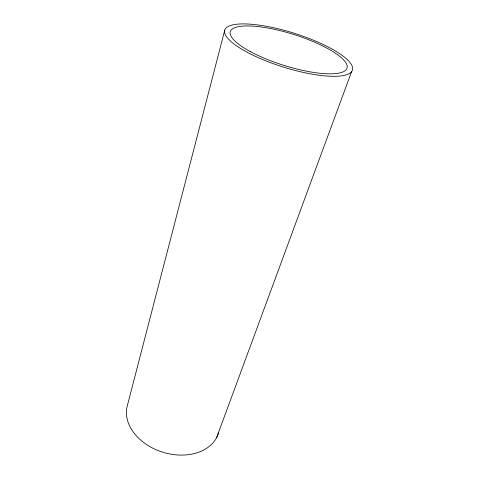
<?xml version="1.0" encoding="UTF-8"?>
<svg xmlns="http://www.w3.org/2000/svg" width="479" height="479" viewBox="0 0 479 479"><rect width="100%" height="100%" fill="white"/><g stroke="black" fill="none" stroke-linecap="round" stroke-linejoin="round"><path stroke-width="0.72" d="M224.789 30.051L127.372 405.539A47.589 34.638 17.4 0 0 163.836 452.523A47.589 34.638 17.4 0 0 218.717 432.238M216.688 437.465L351.544 71.796A66.904 17.753 17.4 0 0 267.569 26.513A66.904 17.753 17.4 0 0 246.739 52.025A66.904 17.753 17.4 0 0 351.544 71.796M250.122 51.469A61.138 16.214 17.4 0 0 346.113 69.796A61.138 16.214 17.4 0 0 269.833 28.399A61.138 16.214 17.4 0 0 250.122 51.469"/></g></svg>
